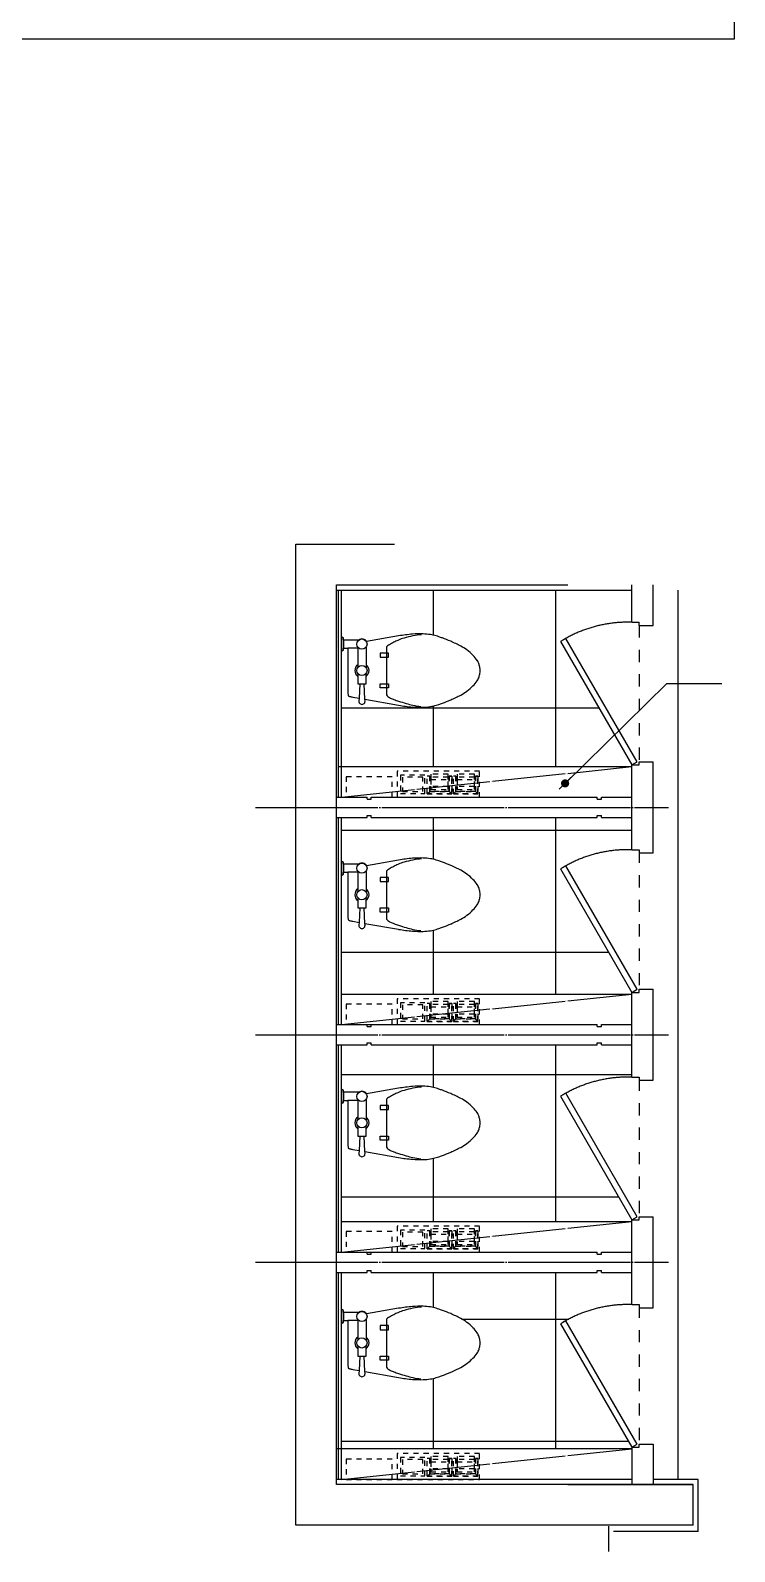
# Model space of a CAD drawing. Header units: inches. Extents: x -1249499 to 290957, y -589671 to 1013543.
# Drawn here: x -1186599 to -1183143, y 290123 to 297588 of the extents above; entities that cross this region are included whole.
import ezdxf

# ---------------------------------------------------------------- set-up
doc = ezdxf.new("R2010")
doc.units = ezdxf.units.IN
doc.header["$MEASUREMENT"] = 0
doc.linetypes.add('CEN', pattern=[62, 60, -1, 0, -1])
doc.linetypes.add('HIDDEN', pattern=[2, 1, -1])
for name, color, linetype in [('1BATH', 1, 'Continuous'), ('5', 5, 'Continuous'), ('CEN', 1, 'CEN'), ('H', 8, 'Continuous'), ('OUT', 3, 'Continuous'), ('TOIL', 9, 'Continuous'), ('WALL1', 3, 'Continuous'), ('WALL5', 6, 'Continuous')]:
    doc.layers.add(name, color=color, linetype=linetype)
doc.styles.get("Standard").update_dxf_attribs({"font": 'DotumChe.ttf'})
doc.dimstyles.get("Standard").update_dxf_attribs({"dimtxt": 0.18, "dimasz": 0.18, "dimexe": 0.18, "dimexo": 0.0625, "dimgap": 0.09, "dimtad": 0, "dimtih": 1, "dimtoh": 1, "dimdec": 4, "dimzin": 0, "dimdsep": 46, "dimtxsty": 'Standard', "dimcen": 0.09, "dimadec": 0, "dimazin": 0, "dimtfac": 1, "dimtdec": 4, "dimtofl": 0, "dimtmove": 0, "dimatfit": 3, "dimfxl": 1, "dimtolj": 1, "dimtzin": 0, "dimarcsym": 0})

# ---------------------------------------------------------------- blocks, each defined once
blk = doc.blocks.new('DOT')
at = {"color": 0}
blk.add_line((-2, 0), (2, 0), dxfattribs=at)
at = {"color": 0, "linetype": 'ByBlock', "const_width": 1}
blk.add_lwpolyline([(-0.5, 0, 1), (0.5, 0, 1)], format="xyb", close=True, dxfattribs=at)

msp = doc.modelspace()

# ---------------------------------------------------------------- linework, layer by layer
at = {"layer": '1BATH'}
msp.add_lwpolyline([(-1192801, 297547.7), (-1183142.6, 297547.7), (-1183142.6, 303723.1), (-1192801, 303723.1)], close=True, dxfattribs=at)
at = {"layer": '5'}
for p, q in [((-1185096.7, 294841.6), (-1183646.7, 294841.6)), ((-1185071.7, 293825.3), (-1185071.7, 294841.6)), ((-1185071.7, 292709.1), (-1185071.7, 293725.3)), ((-1185071.7, 291592.8), (-1185071.7, 292609.1)), ((-1185071.7, 290476.6), (-1185071.7, 291492.8)), ((-1183646.7, 290476.6), (-1185096.7, 290476.6)), ((-1183321.7, 290476.6), (-1183536.7, 290476.6)), ((-1183321.7, 290221.6), (-1183321.7, 290476.6)), ((-1183321.7, 290221.6), (-1183736.7, 290221.6))]:
    msp.add_line(p, q, dxfattribs=at)
at = {"layer": 'CEN', "ltscale": 6}
for p, q in [((-1185071.7, 293825.3), (-1183646.7, 293975.3)), ((-1185071.7, 292709.1), (-1183646.7, 292859.1)), ((-1185071.7, 291592.8), (-1183646.7, 291742.8)), ((-1185071.7, 290476.6), (-1183646.7, 290626.6))]:
    msp.add_line(p, q, dxfattribs=at)
at = {"layer": 'CEN', "ltscale": 10}
for p, q in [((-1185494.5, 293775.3), (-1183466.5, 293775.3)), ((-1185494.5, 292659.1), (-1183466.5, 292659.1)), ((-1185494.5, 291542.8), (-1183466.5, 291542.8))]:
    msp.add_line(p, q, dxfattribs=at)
at = {"layer": 'CEN', "ltscale": 6}
for centre in [(-1183668, 294065.3), (-1183668, 292949), (-1183668, 291832.8), (-1183668, 290716.5)]:
    msp.add_arc(centre, 618.5, 88.02642, 120.71445, dxfattribs=at)
at = {"layer": 'H'}
for p, q in [((-1185086.7, 293825.3), (-1185086.7, 294841.6)), ((-1184621.7, 294841.6), (-1184621.7, 294618.6)), ((-1184021.7, 294841.6), (-1184021.7, 293975.3)), ((-1183421.7, 294841.6), (-1183421.7, 290476.6)), ((-1185071.7, 294263.8), (-1183808.8, 294263.8)), ((-1184621.7, 294271.6), (-1184621.7, 293975.3)), ((-1185086.7, 292709.1), (-1185086.7, 293725.3)), ((-1184621.7, 293725.3), (-1184621.7, 293520)), ((-1184021.7, 293725.3), (-1184021.7, 292859.1)), ((-1185071.7, 293663.8), (-1183646.7, 293663.8)), ((-1184621.7, 293172.3), (-1184621.7, 292859.1)), ((-1185071.7, 293063.8), (-1183760.4, 293063.8)), ((-1185086.7, 291592.8), (-1185086.7, 292609.1)), ((-1184621.7, 292609.1), (-1184621.7, 292401.7)), ((-1184021.7, 292609.1), (-1184021.7, 291742.8)), ((-1185071.7, 292463.8), (-1183646.7, 292463.8)), ((-1184621.7, 292054), (-1184621.7, 291742.8)), ((-1185071.7, 291863.8), (-1183712, 291863.8)), ((-1185086.7, 290476.6), (-1185086.7, 291492.8)), ((-1184621.7, 291492.8), (-1184621.7, 291320.4)), ((-1184021.7, 291492.8), (-1184021.7, 290626.6)), ((-1184481.6, 291263.8), (-1183956.2, 291263.8)), ((-1184621.7, 290972.6), (-1184621.7, 290626.6)), ((-1185071.7, 290663.8), (-1183663.6, 290663.8))]:
    msp.add_line(p, q, dxfattribs=at)
at = {"layer": 'H', "linetype": 'HIDDEN', "ltscale": 60}
for p, q in [((-1183611.7, 294668.4), (-1183611.7, 293995.9)), ((-1183611.7, 293562.2), (-1183611.7, 292872.2)), ((-1183611.7, 292443.4), (-1183611.7, 291750.9)), ((-1183611.7, 291329.7), (-1183611.7, 290637.2))]:
    msp.add_line(p, q, dxfattribs=at)
at = {"layer": 'H', "linetype": 'HIDDEN', "ltscale": 25}
for p, q in [((-1184548.2, 293938.4), (-1184633.4, 293938.4)), ((-1184633.4, 293938.4), (-1184633.4, 293923.8)), ((-1184633.4, 293938.4), (-1184633.4, 293923.8)), ((-1184548.2, 293923.8), (-1184548.2, 293938.4)), ((-1184548.2, 293923.8), (-1184548.2, 293938.4)), ((-1184419.9, 293938.4), (-1184505.1, 293938.4)), ((-1184505.1, 293938.4), (-1184505.1, 293923.8)), ((-1184505.1, 293938.4), (-1184505.1, 293923.8)), ((-1184419.9, 293923.8), (-1184419.9, 293938.4)), ((-1184419.9, 293923.8), (-1184419.9, 293938.4)), ((-1184638.9, 293928.8), (-1184651.4, 293928.8)), ((-1184638.9, 293928.8), (-1184651.4, 293928.8)), ((-1184651.4, 293840.9), (-1184651.4, 293928.8)), ((-1184638.9, 293928.8), (-1184638.9, 293853.4)), ((-1184638.9, 293853.4), (-1184638.9, 293928.8)), ((-1184548.2, 293923.8), (-1184633.4, 293923.8)), ((-1184633.4, 293923.8), (-1184633.4, 293912.2)), ((-1184633.4, 293923.8), (-1184633.4, 293912.2)), ((-1184633.4, 293912.2), (-1184548.2, 293912.2)), ((-1184633.4, 293912.2), (-1184633.4, 293876.9)), ((-1184633.4, 293912.2), (-1184633.4, 293876.9)), ((-1184548.2, 293876.9), (-1184633.4, 293876.9)), ((-1184633.4, 293876.9), (-1184633.4, 293862.2)), ((-1184633.4, 293876.9), (-1184633.4, 293862.2)), ((-1184633.4, 293862.2), (-1184548.2, 293862.2)), ((-1184548.2, 293912.2), (-1184548.2, 293923.8)), ((-1184548.2, 293923.8), (-1184548.2, 293912.2)), ((-1184548.2, 293876.9), (-1184548.2, 293912.2)), ((-1184548.2, 293876.9), (-1184548.2, 293912.2)), ((-1184548.2, 293862.2), (-1184548.2, 293876.9)), ((-1184548.2, 293876.9), (-1184548.2, 293862.2)), ((-1184543.3, 293928.8), (-1184530.8, 293928.8)), ((-1184543.3, 293853.4), (-1184543.3, 293928.8)), ((-1184543.3, 293928.8), (-1184543.3, 293853.4)), ((-1184530.8, 293928.8), (-1184543.3, 293928.8)), ((-1184530.8, 293928.8), (-1184530.8, 293840.9)), ((-1184530.8, 293840.9), (-1184530.8, 293928.8)), ((-1184510.6, 293928.8), (-1184523.1, 293928.8)), ((-1184510.6, 293928.8), (-1184523.1, 293928.8)), ((-1184523.1, 293840.9), (-1184523.1, 293928.8)), ((-1184510.6, 293928.8), (-1184510.6, 293853.4)), ((-1184510.6, 293853.4), (-1184510.6, 293928.8)), ((-1184419.9, 293923.8), (-1184505.1, 293923.8)), ((-1184505.1, 293923.8), (-1184505.1, 293912.2)), ((-1184505.1, 293923.8), (-1184505.1, 293912.2)), ((-1184505.1, 293912.2), (-1184419.9, 293912.2)), ((-1184505.1, 293912.2), (-1184505.1, 293876.9)), ((-1184505.1, 293912.2), (-1184505.1, 293876.9)), ((-1184419.9, 293876.9), (-1184505.1, 293876.9)), ((-1184505.1, 293876.9), (-1184505.1, 293862.2)), ((-1184505.1, 293876.9), (-1184505.1, 293862.2)), ((-1184505.1, 293862.2), (-1184419.9, 293862.2)), ((-1184419.9, 293912.2), (-1184419.9, 293923.8)), ((-1184419.9, 293923.8), (-1184419.9, 293912.2)), ((-1184419.9, 293876.9), (-1184419.9, 293912.2)), ((-1184419.9, 293876.9), (-1184419.9, 293912.2)), ((-1184419.9, 293862.2), (-1184419.9, 293876.9)), ((-1184419.9, 293876.9), (-1184419.9, 293862.2)), ((-1184415.1, 293928.8), (-1184402.6, 293928.8)), ((-1184415.1, 293853.4), (-1184415.1, 293928.8)), ((-1184415.1, 293928.8), (-1184415.1, 293853.4)), ((-1184402.6, 293928.8), (-1184415.1, 293928.8)), ((-1184402.6, 293928.8), (-1184402.6, 293840.9)), ((-1184402.6, 293840.9), (-1184402.6, 293928.8)), ((-1184651.4, 293840.9), (-1184638.9, 293853.4)), ((-1184530.8, 293840.9), (-1184651.4, 293840.9)), ((-1184651.4, 293840.9), (-1184530.8, 293840.9)), ((-1184638.9, 293853.4), (-1184543.3, 293853.4)), ((-1184543.3, 293853.4), (-1184638.9, 293853.4)), ((-1184530.8, 293840.9), (-1184543.3, 293853.4)), ((-1184523.1, 293840.9), (-1184510.6, 293853.4)), ((-1184402.6, 293840.9), (-1184523.1, 293840.9)), ((-1184523.1, 293840.9), (-1184402.6, 293840.9)), ((-1184510.6, 293853.4), (-1184415.1, 293853.4)), ((-1184415.1, 293853.4), (-1184510.6, 293853.4)), ((-1184402.6, 293840.9), (-1184415.1, 293853.4)), ((-1184638.9, 292812.6), (-1184651.4, 292812.6)), ((-1184638.9, 292812.6), (-1184651.4, 292812.6)), ((-1184651.4, 292724.6), (-1184651.4, 292812.6)), ((-1184638.9, 292812.6), (-1184638.9, 292737.1)), ((-1184638.9, 292737.1), (-1184638.9, 292812.6)), ((-1184548.2, 292822.2), (-1184633.4, 292822.2)), ((-1184633.4, 292822.2), (-1184633.4, 292807.6)), ((-1184633.4, 292822.2), (-1184633.4, 292807.6)), ((-1184548.2, 292807.6), (-1184548.2, 292822.2)), ((-1184548.2, 292807.6), (-1184548.2, 292822.2)), ((-1184543.3, 292812.6), (-1184530.8, 292812.6)), ((-1184543.3, 292737.1), (-1184543.3, 292812.6)), ((-1184543.3, 292812.6), (-1184543.3, 292737.1)), ((-1184530.8, 292812.6), (-1184543.3, 292812.6)), ((-1184530.8, 292812.6), (-1184530.8, 292724.6)), ((-1184530.8, 292724.6), (-1184530.8, 292812.6)), ((-1184510.6, 292812.6), (-1184523.1, 292812.6)), ((-1184510.6, 292812.6), (-1184523.1, 292812.6)), ((-1184523.1, 292724.6), (-1184523.1, 292812.6)), ((-1184510.6, 292812.6), (-1184510.6, 292737.1)), ((-1184510.6, 292737.1), (-1184510.6, 292812.6)), ((-1184419.9, 292822.2), (-1184505.1, 292822.2)), ((-1184505.1, 292822.2), (-1184505.1, 292807.6)), ((-1184505.1, 292822.2), (-1184505.1, 292807.6)), ((-1184419.9, 292807.6), (-1184419.9, 292822.2)), ((-1184419.9, 292807.6), (-1184419.9, 292822.2)), ((-1184415.1, 292812.6), (-1184402.6, 292812.6)), ((-1184415.1, 292737.1), (-1184415.1, 292812.6)), ((-1184415.1, 292812.6), (-1184415.1, 292737.1)), ((-1184402.6, 292812.6), (-1184415.1, 292812.6)), ((-1184402.6, 292812.6), (-1184402.6, 292724.6)), ((-1184402.6, 292724.6), (-1184402.6, 292812.6)), ((-1184651.4, 292724.6), (-1184638.9, 292737.1)), ((-1184638.9, 292737.1), (-1184543.3, 292737.1)), ((-1184543.3, 292737.1), (-1184638.9, 292737.1)), ((-1184548.2, 292807.6), (-1184633.4, 292807.6)), ((-1184633.4, 292807.6), (-1184633.4, 292796)), ((-1184633.4, 292807.6), (-1184633.4, 292796)), ((-1184633.4, 292796), (-1184548.2, 292796)), ((-1184633.4, 292796), (-1184633.4, 292760.6)), ((-1184633.4, 292796), (-1184633.4, 292760.6)), ((-1184548.2, 292760.6), (-1184633.4, 292760.6)), ((-1184633.4, 292760.6), (-1184633.4, 292746)), ((-1184633.4, 292760.6), (-1184633.4, 292746)), ((-1184633.4, 292746), (-1184548.2, 292746)), ((-1184548.2, 292796), (-1184548.2, 292807.6)), ((-1184548.2, 292807.6), (-1184548.2, 292796)), ((-1184548.2, 292760.6), (-1184548.2, 292796)), ((-1184548.2, 292760.6), (-1184548.2, 292796)), ((-1184548.2, 292746), (-1184548.2, 292760.6)), ((-1184548.2, 292760.6), (-1184548.2, 292746)), ((-1184530.8, 292724.6), (-1184543.3, 292737.1)), ((-1184523.1, 292724.6), (-1184510.6, 292737.1)), ((-1184510.6, 292737.1), (-1184415.1, 292737.1)), ((-1184415.1, 292737.1), (-1184510.6, 292737.1)), ((-1184419.9, 292807.6), (-1184505.1, 292807.6)), ((-1184505.1, 292807.6), (-1184505.1, 292796)), ((-1184505.1, 292807.6), (-1184505.1, 292796)), ((-1184505.1, 292796), (-1184419.9, 292796)), ((-1184505.1, 292796), (-1184505.1, 292760.6)), ((-1184505.1, 292796), (-1184505.1, 292760.6)), ((-1184419.9, 292760.6), (-1184505.1, 292760.6)), ((-1184505.1, 292760.6), (-1184505.1, 292746)), ((-1184505.1, 292760.6), (-1184505.1, 292746)), ((-1184505.1, 292746), (-1184419.9, 292746)), ((-1184419.9, 292796), (-1184419.9, 292807.6)), ((-1184419.9, 292807.6), (-1184419.9, 292796)), ((-1184419.9, 292760.6), (-1184419.9, 292796)), ((-1184419.9, 292760.6), (-1184419.9, 292796)), ((-1184419.9, 292746), (-1184419.9, 292760.6)), ((-1184419.9, 292760.6), (-1184419.9, 292746)), ((-1184402.6, 292724.6), (-1184415.1, 292737.1)), ((-1184530.8, 292724.6), (-1184651.4, 292724.6)), ((-1184651.4, 292724.6), (-1184530.8, 292724.6)), ((-1184402.6, 292724.6), (-1184523.1, 292724.6)), ((-1184523.1, 292724.6), (-1184402.6, 292724.6)), ((-1184638.9, 291696.3), (-1184651.4, 291696.3)), ((-1184638.9, 291696.3), (-1184651.4, 291696.3)), ((-1184651.4, 291608.4), (-1184651.4, 291696.3)), ((-1184638.9, 291696.3), (-1184638.9, 291620.9)), ((-1184638.9, 291620.9), (-1184638.9, 291696.3)), ((-1184548.2, 291705.9), (-1184633.4, 291705.9)), ((-1184633.4, 291705.9), (-1184633.4, 291691.3)), ((-1184633.4, 291705.9), (-1184633.4, 291691.3)), ((-1184548.2, 291691.3), (-1184633.4, 291691.3)), ((-1184633.4, 291691.3), (-1184633.4, 291679.7)), ((-1184633.4, 291691.3), (-1184633.4, 291679.7)), ((-1184548.2, 291691.3), (-1184548.2, 291705.9)), ((-1184548.2, 291691.3), (-1184548.2, 291705.9)), ((-1184548.2, 291679.7), (-1184548.2, 291691.3)), ((-1184548.2, 291691.3), (-1184548.2, 291679.7)), ((-1184543.3, 291696.3), (-1184530.8, 291696.3)), ((-1184543.3, 291620.9), (-1184543.3, 291696.3)), ((-1184543.3, 291696.3), (-1184543.3, 291620.9)), ((-1184530.8, 291696.3), (-1184543.3, 291696.3)), ((-1184530.8, 291696.3), (-1184530.8, 291608.4)), ((-1184530.8, 291608.4), (-1184530.8, 291696.3)), ((-1184510.6, 291696.3), (-1184523.1, 291696.3)), ((-1184510.6, 291696.3), (-1184523.1, 291696.3)), ((-1184523.1, 291608.4), (-1184523.1, 291696.3)), ((-1184510.6, 291696.3), (-1184510.6, 291620.9)), ((-1184510.6, 291620.9), (-1184510.6, 291696.3)), ((-1184419.9, 291705.9), (-1184505.1, 291705.9)), ((-1184505.1, 291705.9), (-1184505.1, 291691.3)), ((-1184505.1, 291705.9), (-1184505.1, 291691.3)), ((-1184419.9, 291691.3), (-1184505.1, 291691.3)), ((-1184505.1, 291691.3), (-1184505.1, 291679.7)), ((-1184505.1, 291691.3), (-1184505.1, 291679.7)), ((-1184419.9, 291691.3), (-1184419.9, 291705.9)), ((-1184419.9, 291691.3), (-1184419.9, 291705.9)), ((-1184419.9, 291679.7), (-1184419.9, 291691.3)), ((-1184419.9, 291691.3), (-1184419.9, 291679.7)), ((-1184415.1, 291696.3), (-1184402.6, 291696.3)), ((-1184415.1, 291620.9), (-1184415.1, 291696.3)), ((-1184415.1, 291696.3), (-1184415.1, 291620.9)), ((-1184402.6, 291696.3), (-1184415.1, 291696.3)), ((-1184402.6, 291696.3), (-1184402.6, 291608.4)), ((-1184402.6, 291608.4), (-1184402.6, 291696.3)), ((-1184651.4, 291608.4), (-1184638.9, 291620.9)), ((-1184638.9, 291620.9), (-1184543.3, 291620.9)), ((-1184543.3, 291620.9), (-1184638.9, 291620.9)), ((-1184633.4, 291679.7), (-1184548.2, 291679.7)), ((-1184633.4, 291679.7), (-1184633.4, 291644.4)), ((-1184633.4, 291679.7), (-1184633.4, 291644.4)), ((-1184548.2, 291644.4), (-1184633.4, 291644.4)), ((-1184633.4, 291644.4), (-1184633.4, 291629.7)), ((-1184633.4, 291644.4), (-1184633.4, 291629.7)), ((-1184633.4, 291629.7), (-1184548.2, 291629.7)), ((-1184548.2, 291644.4), (-1184548.2, 291679.7)), ((-1184548.2, 291644.4), (-1184548.2, 291679.7)), ((-1184548.2, 291629.7), (-1184548.2, 291644.4)), ((-1184548.2, 291644.4), (-1184548.2, 291629.7)), ((-1184530.8, 291608.4), (-1184543.3, 291620.9)), ((-1184523.1, 291608.4), (-1184510.6, 291620.9)), ((-1184510.6, 291620.9), (-1184415.1, 291620.9)), ((-1184415.1, 291620.9), (-1184510.6, 291620.9)), ((-1184505.1, 291679.7), (-1184419.9, 291679.7)), ((-1184505.1, 291679.7), (-1184505.1, 291644.4)), ((-1184505.1, 291679.7), (-1184505.1, 291644.4)), ((-1184419.9, 291644.4), (-1184505.1, 291644.4)), ((-1184505.1, 291644.4), (-1184505.1, 291629.7)), ((-1184505.1, 291644.4), (-1184505.1, 291629.7)), ((-1184505.1, 291629.7), (-1184419.9, 291629.7)), ((-1184419.9, 291644.4), (-1184419.9, 291679.7)), ((-1184419.9, 291644.4), (-1184419.9, 291679.7)), ((-1184419.9, 291629.7), (-1184419.9, 291644.4)), ((-1184419.9, 291644.4), (-1184419.9, 291629.7)), ((-1184402.6, 291608.4), (-1184415.1, 291620.9)), ((-1184530.8, 291608.4), (-1184651.4, 291608.4)), ((-1184651.4, 291608.4), (-1184530.8, 291608.4)), ((-1184402.6, 291608.4), (-1184523.1, 291608.4)), ((-1184523.1, 291608.4), (-1184402.6, 291608.4)), ((-1184638.9, 290580.1), (-1184651.4, 290580.1)), ((-1184638.9, 290580.1), (-1184651.4, 290580.1)), ((-1184651.4, 290492.1), (-1184651.4, 290580.1)), ((-1184638.9, 290580.1), (-1184638.9, 290504.6)), ((-1184638.9, 290504.6), (-1184638.9, 290580.1)), ((-1184548.2, 290589.7), (-1184633.4, 290589.7)), ((-1184633.4, 290589.7), (-1184633.4, 290575.1)), ((-1184633.4, 290589.7), (-1184633.4, 290575.1)), ((-1184548.2, 290575.1), (-1184633.4, 290575.1)), ((-1184633.4, 290575.1), (-1184633.4, 290563.5)), ((-1184633.4, 290575.1), (-1184633.4, 290563.5)), ((-1184548.2, 290575.1), (-1184548.2, 290589.7)), ((-1184548.2, 290575.1), (-1184548.2, 290589.7)), ((-1184548.2, 290563.5), (-1184548.2, 290575.1)), ((-1184548.2, 290575.1), (-1184548.2, 290563.5)), ((-1184543.3, 290580.1), (-1184530.8, 290580.1)), ((-1184543.3, 290504.6), (-1184543.3, 290580.1)), ((-1184543.3, 290580.1), (-1184543.3, 290504.6)), ((-1184530.8, 290580.1), (-1184543.3, 290580.1)), ((-1184530.8, 290580.1), (-1184530.8, 290492.1)), ((-1184530.8, 290492.1), (-1184530.8, 290580.1)), ((-1184510.6, 290580.1), (-1184523.1, 290580.1)), ((-1184510.6, 290580.1), (-1184523.1, 290580.1)), ((-1184523.1, 290492.1), (-1184523.1, 290580.1)), ((-1184510.6, 290580.1), (-1184510.6, 290504.6)), ((-1184510.6, 290504.6), (-1184510.6, 290580.1)), ((-1184419.9, 290589.7), (-1184505.1, 290589.7)), ((-1184505.1, 290589.7), (-1184505.1, 290575.1)), ((-1184505.1, 290589.7), (-1184505.1, 290575.1)), ((-1184419.9, 290575.1), (-1184505.1, 290575.1)), ((-1184505.1, 290575.1), (-1184505.1, 290563.5)), ((-1184505.1, 290575.1), (-1184505.1, 290563.5)), ((-1184419.9, 290575.1), (-1184419.9, 290589.7)), ((-1184419.9, 290575.1), (-1184419.9, 290589.7)), ((-1184419.9, 290563.5), (-1184419.9, 290575.1)), ((-1184419.9, 290575.1), (-1184419.9, 290563.5)), ((-1184415.1, 290580.1), (-1184402.6, 290580.1)), ((-1184415.1, 290504.6), (-1184415.1, 290580.1)), ((-1184415.1, 290580.1), (-1184415.1, 290504.6)), ((-1184402.6, 290580.1), (-1184415.1, 290580.1)), ((-1184402.6, 290580.1), (-1184402.6, 290492.1)), ((-1184402.6, 290492.1), (-1184402.6, 290580.1)), ((-1184651.4, 290492.1), (-1184638.9, 290504.6)), ((-1184638.9, 290504.6), (-1184543.3, 290504.6)), ((-1184543.3, 290504.6), (-1184638.9, 290504.6)), ((-1184633.4, 290563.5), (-1184548.2, 290563.5)), ((-1184633.4, 290563.5), (-1184633.4, 290528.1)), ((-1184633.4, 290563.5), (-1184633.4, 290528.1)), ((-1184548.2, 290528.1), (-1184633.4, 290528.1)), ((-1184633.4, 290528.1), (-1184633.4, 290513.5)), ((-1184633.4, 290528.1), (-1184633.4, 290513.5)), ((-1184633.4, 290513.5), (-1184548.2, 290513.5)), ((-1184548.2, 290528.1), (-1184548.2, 290563.5)), ((-1184548.2, 290528.1), (-1184548.2, 290563.5)), ((-1184548.2, 290513.5), (-1184548.2, 290528.1)), ((-1184548.2, 290528.1), (-1184548.2, 290513.5)), ((-1184530.8, 290492.1), (-1184543.3, 290504.6)), ((-1184523.1, 290492.1), (-1184510.6, 290504.6)), ((-1184510.6, 290504.6), (-1184415.1, 290504.6)), ((-1184415.1, 290504.6), (-1184510.6, 290504.6)), ((-1184505.1, 290563.5), (-1184419.9, 290563.5)), ((-1184505.1, 290563.5), (-1184505.1, 290528.1)), ((-1184505.1, 290563.5), (-1184505.1, 290528.1)), ((-1184419.9, 290528.1), (-1184505.1, 290528.1)), ((-1184505.1, 290528.1), (-1184505.1, 290513.5)), ((-1184505.1, 290528.1), (-1184505.1, 290513.5)), ((-1184505.1, 290513.5), (-1184419.9, 290513.5)), ((-1184419.9, 290528.1), (-1184419.9, 290563.5)), ((-1184419.9, 290528.1), (-1184419.9, 290563.5)), ((-1184419.9, 290513.5), (-1184419.9, 290528.1)), ((-1184419.9, 290528.1), (-1184419.9, 290513.5)), ((-1184402.6, 290492.1), (-1184415.1, 290504.6)), ((-1184530.8, 290492.1), (-1184651.4, 290492.1)), ((-1184651.4, 290492.1), (-1184530.8, 290492.1)), ((-1184402.6, 290492.1), (-1184523.1, 290492.1)), ((-1184523.1, 290492.1), (-1184402.6, 290492.1))]:
    msp.add_line(p, q, dxfattribs=at)
for points in [[(-1184799.2, 293825.3), (-1184394.2, 293825.3), (-1184394.2, 293952.3), (-1184799.2, 293952.3)], [(-1184783.1, 293842.8), (-1184663.1, 293842.8), (-1184663.1, 293932.8), (-1184783.1, 293932.8)], [(-1184773.1, 293852.8), (-1184673.1, 293852.8), (-1184673.1, 293922.8), (-1184773.1, 293922.8)], [(-1184799.2, 292709.1), (-1184394.2, 292709.1), (-1184394.2, 292836.1), (-1184799.2, 292836.1)], [(-1184783.1, 292726.6), (-1184663.1, 292726.6), (-1184663.1, 292816.6), (-1184783.1, 292816.6)], [(-1185048.7, 292709.1), (-1184823.7, 292709.1), (-1184823.7, 292809.1), (-1185048.7, 292809.1)], [(-1184773.1, 292736.6), (-1184673.1, 292736.6), (-1184673.1, 292806.6), (-1184773.1, 292806.6)], [(-1185048.7, 291592.8), (-1184823.7, 291592.8), (-1184823.7, 291692.8), (-1185048.7, 291692.8)], [(-1184799.2, 291592.8), (-1184394.2, 291592.8), (-1184394.2, 291719.8), (-1184799.2, 291719.8)], [(-1184783.1, 291610.3), (-1184663.1, 291610.3), (-1184663.1, 291700.3), (-1184783.1, 291700.3)], [(-1184773.1, 291620.3), (-1184673.1, 291620.3), (-1184673.1, 291690.3), (-1184773.1, 291690.3)], [(-1185048.7, 290476.6), (-1184823.7, 290476.6), (-1184823.7, 290576.6), (-1185048.7, 290576.6)], [(-1184799.2, 290476.6), (-1184394.2, 290476.6), (-1184394.2, 290603.6), (-1184799.2, 290603.6)], [(-1184783.1, 290494.1), (-1184663.1, 290494.1), (-1184663.1, 290584.1), (-1184783.1, 290584.1)], [(-1184773.1, 290504.1), (-1184673.1, 290504.1), (-1184673.1, 290574.1), (-1184773.1, 290574.1)]]:
    msp.add_lwpolyline(points, close=True, dxfattribs=at)
msp.add_lwpolyline([(-1184926.7, 293825.3), (-1184823.7, 293825.3), (-1184823.7, 293925.3), (-1185048.7, 293925.3), (-1185048.7, 293825.3), (-1184946.7, 293825.3)], dxfattribs=at)
at = {"layer": 'OUT', "color": 3}
for p, q in [((-1185296.7, 290251.6), (-1185296.7, 295066.6)), ((-1185096.7, 290451.6), (-1185096.7, 294866.6)), ((-1183761.7, 290246.6), (-1183761.7, 290122.6))]:
    msp.add_line(p, q, dxfattribs=at)
at = {"layer": 'OUT'}
for p, q in [((-1183346.7, 290451.6), (-1185096.7, 290451.6)), ((-1183346.7, 290251.6), (-1183346.7, 290451.6)), ((-1183346.7, 290251.6), (-1185296.7, 290251.6))]:
    msp.add_line(p, q, dxfattribs=at)
at = {"layer": 'TOIL', "color": 1}
for p, q in [((-1185071.7, 294611.6), (-1185071.7, 294541.6)), ((-1185061.7, 294606.6), (-1185071.7, 294611.6)), ((-1185061.7, 294596.6), (-1185061.7, 294606.6)), ((-1184791.7, 294616.6), (-1184949.9, 294588.7)), ((-1185071.7, 294541.6), (-1185061.7, 294546.6)), ((-1185061.7, 294596.6), (-1185061.7, 294556.6)), ((-1184986.7, 294596.6), (-1185061.7, 294596.6)), ((-1185061.7, 294546.6), (-1185061.7, 294556.6)), ((-1185061.7, 294556.6), (-1185040.4, 294556.6)), ((-1184986.7, 294556.6), (-1185040.4, 294556.6)), ((-1184991.7, 294561.6), (-1184991.7, 294461.6)), ((-1184951.7, 294561.6), (-1184951.7, 294461.6)), ((-1184841.7, 294531.6), (-1184881.7, 294531.6)), ((-1184881.7, 294531.6), (-1184881.7, 294511.6)), ((-1184851.7, 294561.6), (-1184851.7, 294446.6)), ((-1184841.7, 294511.6), (-1184841.7, 294531.6)), ((-1185041.7, 294521.6), (-1185041.7, 294446.6)), ((-1184881.7, 294511.6), (-1184841.7, 294511.6)), ((-1185041.7, 294446.6), (-1185041.7, 294371.6)), ((-1184991.7, 294431.6), (-1184991.7, 294381.6)), ((-1184991.7, 294381.6), (-1184951.7, 294381.6)), ((-1184981.7, 294381.6), (-1184985.9, 294310.9)), ((-1184957.3, 294305.8), (-1184961.7, 294381.6)), ((-1184951.7, 294381.6), (-1184951.7, 294431.6)), ((-1184881.7, 294381.6), (-1184841.7, 294381.6)), ((-1184881.7, 294361.6), (-1184881.7, 294381.6)), ((-1184851.7, 294446.6), (-1184851.7, 294331.6)), ((-1184841.7, 294381.6), (-1184841.7, 294361.6)), ((-1185016.7, 294316.6), (-1184985.9, 294310.9)), ((-1184985.9, 294310.9), (-1184986.7, 294296.6)), ((-1184956.7, 294296.6), (-1184957.3, 294305.8)), ((-1184957.3, 294305.8), (-1184791.7, 294276.6)), ((-1184841.7, 294361.6), (-1184881.7, 294361.6)), ((-1185061.7, 293506.6), (-1185071.7, 293511.6)), ((-1185071.7, 293511.6), (-1185071.7, 293441.6)), ((-1185061.7, 293496.6), (-1185061.7, 293506.6)), ((-1184986.7, 293496.6), (-1185061.7, 293496.6)), ((-1185061.7, 293496.6), (-1185061.7, 293456.6)), ((-1184791.7, 293516.6), (-1184949.9, 293488.7)), ((-1185071.7, 293441.6), (-1185061.7, 293446.6)), ((-1185061.7, 293456.6), (-1185040.4, 293456.6)), ((-1185061.7, 293446.6), (-1185061.7, 293456.6)), ((-1185041.7, 293421.6), (-1185041.7, 293346.6)), ((-1184986.7, 293456.6), (-1185040.4, 293456.6)), ((-1184991.7, 293461.6), (-1184991.7, 293361.6)), ((-1184951.7, 293461.6), (-1184951.7, 293361.6)), ((-1184881.7, 293431.6), (-1184881.7, 293411.6)), ((-1184841.7, 293431.6), (-1184881.7, 293431.6)), ((-1184881.7, 293411.6), (-1184841.7, 293411.6)), ((-1184851.7, 293461.6), (-1184851.7, 293346.6)), ((-1184841.7, 293411.6), (-1184841.7, 293431.6)), ((-1185041.7, 293346.6), (-1185041.7, 293271.6)), ((-1184851.7, 293346.6), (-1184851.7, 293231.6)), ((-1184991.7, 293331.6), (-1184991.7, 293281.6)), ((-1184991.7, 293281.6), (-1184951.7, 293281.6)), ((-1184981.7, 293281.6), (-1184985.9, 293210.9)), ((-1184957.3, 293205.8), (-1184961.7, 293281.6)), ((-1184951.7, 293281.6), (-1184951.7, 293331.6)), ((-1184881.7, 293261.6), (-1184881.7, 293281.6)), ((-1184881.7, 293281.6), (-1184841.7, 293281.6)), ((-1184841.7, 293261.6), (-1184881.7, 293261.6)), ((-1184841.7, 293281.6), (-1184841.7, 293261.6)), ((-1185016.7, 293216.6), (-1184985.9, 293210.9)), ((-1184985.9, 293210.9), (-1184986.7, 293196.6)), ((-1184957.3, 293205.8), (-1184791.7, 293176.6)), ((-1184956.7, 293196.6), (-1184957.3, 293205.8)), ((-1185071.7, 292391.6), (-1185071.7, 292321.6)), ((-1185061.7, 292386.6), (-1185071.7, 292391.6)), ((-1185061.7, 292376.6), (-1185061.7, 292386.6)), ((-1185061.7, 292376.6), (-1185061.7, 292336.6)), ((-1184986.7, 292376.6), (-1185061.7, 292376.6)), ((-1184791.7, 292396.6), (-1184949.9, 292368.7)), ((-1185071.7, 292321.6), (-1185061.7, 292326.6)), ((-1185061.7, 292326.6), (-1185061.7, 292336.6)), ((-1185061.7, 292336.6), (-1185040.4, 292336.6)), ((-1185041.7, 292301.6), (-1185041.7, 292226.6)), ((-1184986.7, 292336.6), (-1185040.4, 292336.6)), ((-1184991.7, 292341.6), (-1184991.7, 292241.6)), ((-1184951.7, 292341.6), (-1184951.7, 292241.6)), ((-1184841.7, 292311.6), (-1184881.7, 292311.6)), ((-1184881.7, 292311.6), (-1184881.7, 292291.6)), ((-1184881.7, 292291.6), (-1184841.7, 292291.6)), ((-1184851.7, 292341.6), (-1184851.7, 292226.6)), ((-1184841.7, 292291.6), (-1184841.7, 292311.6)), ((-1185041.7, 292226.6), (-1185041.7, 292151.6)), ((-1184851.7, 292226.6), (-1184851.7, 292111.6)), ((-1184991.7, 292211.6), (-1184991.7, 292161.6)), ((-1184991.7, 292161.6), (-1184951.7, 292161.6)), ((-1184981.7, 292161.6), (-1184985.9, 292090.9)), ((-1184957.3, 292085.8), (-1184961.7, 292161.6)), ((-1184951.7, 292161.6), (-1184951.7, 292211.6)), ((-1184881.7, 292161.6), (-1184841.7, 292161.6)), ((-1184881.7, 292141.6), (-1184881.7, 292161.6)), ((-1184841.7, 292141.6), (-1184881.7, 292141.6)), ((-1184841.7, 292161.6), (-1184841.7, 292141.6)), ((-1185016.7, 292096.6), (-1184985.9, 292090.9)), ((-1184985.9, 292090.9), (-1184986.7, 292076.6)), ((-1184956.7, 292076.6), (-1184957.3, 292085.8)), ((-1184957.3, 292085.8), (-1184791.7, 292056.6)), ((-1185071.7, 291311.6), (-1185071.7, 291241.6)), ((-1185061.7, 291306.6), (-1185071.7, 291311.6)), ((-1185071.7, 291241.6), (-1185061.7, 291246.6)), ((-1185061.7, 291296.6), (-1185061.7, 291306.6)), ((-1185061.7, 291296.6), (-1185061.7, 291256.6)), ((-1184986.7, 291296.6), (-1185061.7, 291296.6)), ((-1185061.7, 291246.6), (-1185061.7, 291256.6)), ((-1185061.7, 291256.6), (-1185040.4, 291256.6)), ((-1184986.7, 291256.6), (-1185040.4, 291256.6)), ((-1184991.7, 291261.6), (-1184991.7, 291161.6)), ((-1184951.7, 291261.6), (-1184951.7, 291161.6)), ((-1184791.7, 291316.6), (-1184949.9, 291288.7)), ((-1184851.7, 291261.6), (-1184851.7, 291146.6)), ((-1185041.7, 291221.6), (-1185041.7, 291146.6)), ((-1184841.7, 291231.6), (-1184881.7, 291231.6)), ((-1184881.7, 291231.6), (-1184881.7, 291211.6)), ((-1184881.7, 291211.6), (-1184841.7, 291211.6)), ((-1184841.7, 291211.6), (-1184841.7, 291231.6)), ((-1185041.7, 291146.6), (-1185041.7, 291071.6)), ((-1184991.7, 291131.6), (-1184991.7, 291081.6)), ((-1184951.7, 291081.6), (-1184951.7, 291131.6)), ((-1184851.7, 291146.6), (-1184851.7, 291031.6)), ((-1184991.7, 291081.6), (-1184951.7, 291081.6)), ((-1184981.7, 291081.6), (-1184985.9, 291010.9)), ((-1184957.3, 291005.8), (-1184961.7, 291081.6)), ((-1184881.7, 291081.6), (-1184841.7, 291081.6)), ((-1184881.7, 291061.6), (-1184881.7, 291081.6)), ((-1184841.7, 291061.6), (-1184881.7, 291061.6)), ((-1184841.7, 291081.6), (-1184841.7, 291061.6)), ((-1185016.7, 291016.6), (-1184985.9, 291010.9)), ((-1184985.9, 291010.9), (-1184986.7, 290996.6)), ((-1184956.7, 290996.6), (-1184957.3, 291005.8)), ((-1184957.3, 291005.8), (-1184791.7, 290976.6))]:
    msp.add_line(p, q, dxfattribs=at)
for centre in [(-1184971.7, 294576.6), (-1184971.7, 294446.6), (-1184971.7, 293476.6), (-1184971.7, 293346.6), (-1184971.7, 292356.6), (-1184971.7, 292226.6), (-1184971.7, 291276.6), (-1184971.7, 291146.6)]:
    msp.add_circle(centre, 25, dxfattribs=at)
for centre, radius, start, end in [((-1184659.3, 293853.2), 774.8, 94.76364, 99.84658), ((-1184700.9, 294380.5), 234.4, 105.9454, 112.80534), ((-1184600.7, 294029.8), 599.2, 101.65654, 105.9454), ((-1184686.9, 294185.4), 441.4, 88.02767, 94.76364), ((-1184653.6, 294286.3), 337.2, 94.39871, 101.65654), ((-1184682.2, 294323.2), 303.5, 81.25384, 88.02767), ((-1184668.4, 294412.8), 212.9, 73.16389, 81.25384), ((-1184738.8, 294180.2), 455.9, 71.56505, 73.16389), ((-1184913, 293657.6), 1006.7, 70.48917, 71.56505), ((-1184764.6, 294076.4), 562.4, 66.03751, 70.48917), ((-1184579.1, 294521.6), 462.7, 175.66172, 180), ((-1184971.7, 294576.6), 25, 28.93716, 126.8699), ((-1184848.2, 294561.6), 3.54, 126.8699, 180), ((-1184745.7, 294424.8), 174.4, 119.56748, 126.8699), ((-1184597.5, 294163.6), 474.7, 116.56505, 119.56748), ((-1184674.4, 294317.4), 302.8, 112.80534, 116.56505), ((-1184896.4, 293780), 886.9, 62.49272, 66.03751), ((-1184587.1, 294373.8), 217.3, 53.1301, 62.49272), ((-1184620.6, 294329.2), 273.1, 44.78082, 53.1301), ((-1184971.7, 294446.6), 35, 124.8499, 235.1501), ((-1184971.7, 294446.6), 35, 304.8499, 55.1501), ((-1184543.8, 294405.3), 165, 33.69007, 44.78082), ((-1184475.3, 294451.1), 82.6, 17.99006, 33.69007), ((-1184499.4, 294443.2), 107.9, 9.46232, 17.99006), ((-1184479.4, 294446.6), 87.7, 0, 9.46232), ((-1184543.8, 294487.8), 165, 315.21918, 326.30993), ((-1184475.3, 294442.1), 82.6, 326.30993, 342.00994), ((-1184499.4, 294449.9), 107.9, 342.00994, 350.53768), ((-1184479.4, 294446.6), 87.7, 350.53768, 0), ((-1184579.1, 294371.6), 462.7, 180, 185.71059), ((-1185034.5, 294326), 5.01, 185.71059, 242.92632), ((-1185027.6, 294339.4), 20, 242.92632, 255.96376), ((-1184971.6, 294563.5), 251, 255.96376, 259.64031), ((-1184839.4, 294331.6), 12.3, 180, 225), ((-1184809.4, 294361.6), 54.8, 225, 245.9278), ((-1184712.9, 294577.5), 291.3, 245.9278, 249.44395), ((-1184617.3, 294832.5), 563.7, 249.44395, 251.97138), ((-1184896.4, 295113.2), 886.9, 293.96249, 297.50728), ((-1184587.1, 294519.3), 217.3, 297.50728, 306.8699), ((-1184620.6, 294563.9), 273.1, 306.8699, 315.21918), ((-1184971.7, 294295.7), 15, 176.63354, 3.36646), ((-1184462.4, 295308.5), 1064.2, 251.97138, 254.0546), ((-1184659.3, 295039.9), 774.8, 260.15342, 265.23636), ((-1184527.3, 295081.2), 827.8, 254.0546, 256.41664), ((-1184686.9, 294707.7), 441.4, 265.23636, 271.97233), ((-1184664.4, 294514), 244.3, 256.41664, 265.60129), ((-1184682.2, 294569.9), 303.5, 271.97233, 278.74616), ((-1184668.4, 294480.3), 212.9, 278.74616, 286.83611), ((-1184738.8, 294712.9), 455.9, 286.83611, 288.43495), ((-1184913, 295235.5), 1006.7, 288.43495, 289.51083), ((-1184764.6, 294816.7), 562.4, 289.51083, 293.96249), ((-1184971.7, 293476.6), 25, 28.93716, 126.8699), ((-1184597.5, 293063.6), 474.7, 116.56505, 119.56748), ((-1184674.4, 293217.4), 302.8, 112.80534, 116.56505), ((-1184659.3, 292753.2), 774.8, 94.76364, 99.84658), ((-1184700.9, 293280.5), 234.4, 105.9454, 112.80534), ((-1184600.7, 292929.8), 599.2, 101.65654, 105.9454), ((-1184686.9, 293085.4), 441.4, 88.02767, 94.76364), ((-1184653.6, 293186.3), 337.2, 94.39871, 101.65654), ((-1184682.2, 293223.2), 303.5, 81.25384, 88.02767), ((-1184668.4, 293312.8), 212.9, 73.16389, 81.25384), ((-1184738.8, 293080.2), 455.9, 71.56505, 73.16389), ((-1184913, 292557.6), 1006.7, 70.48917, 71.56505), ((-1184764.6, 292976.4), 562.4, 66.03751, 70.48917), ((-1184896.4, 292680), 886.9, 62.49272, 66.03751), ((-1184579.1, 293421.6), 462.7, 175.66172, 180), ((-1184848.2, 293461.6), 3.54, 126.8699, 180), ((-1184745.7, 293324.8), 174.4, 119.56748, 126.8699), ((-1184587.1, 293273.8), 217.3, 53.1301, 62.49272), ((-1184620.6, 293229.2), 273.1, 44.78082, 53.1301), ((-1184543.8, 293305.3), 165, 33.69007, 44.78082), ((-1184971.7, 293346.6), 35, 124.8499, 235.1501), ((-1184971.7, 293346.6), 35, 304.8499, 55.1501), ((-1184475.3, 293351.1), 82.6, 17.99006, 33.69007), ((-1184499.4, 293343.2), 107.9, 9.46232, 17.99006), ((-1184479.4, 293346.6), 87.7, 0, 9.46232), ((-1184479.4, 293346.6), 87.7, 350.53768, 0), ((-1184579.1, 293271.6), 462.7, 180, 185.71059), ((-1184620.6, 293463.9), 273.1, 306.8699, 315.21918), ((-1184543.8, 293387.8), 165, 315.21918, 326.30993), ((-1184475.3, 293342.1), 82.6, 326.30993, 342.00994), ((-1184499.4, 293349.9), 107.9, 342.00994, 350.53768), ((-1185034.5, 293226), 5.01, 185.71059, 242.92632), ((-1185027.6, 293239.4), 20, 242.92632, 255.96376), ((-1184971.6, 293463.5), 251, 255.96376, 259.64031), ((-1184971.7, 293195.7), 15, 176.63354, 3.36646), ((-1184839.4, 293231.6), 12.3, 180, 225), ((-1184809.4, 293261.6), 54.8, 225, 245.9278), ((-1184712.9, 293477.5), 291.3, 245.9278, 249.44395), ((-1184617.3, 293732.5), 563.7, 249.44395, 251.97138), ((-1184462.4, 294208.5), 1064.2, 251.97138, 254.0546), ((-1184527.3, 293981.2), 827.8, 254.0546, 256.41664), ((-1184913, 294135.5), 1006.7, 288.43495, 289.51083), ((-1184764.6, 293716.7), 562.4, 289.51083, 293.96249), ((-1184896.4, 294013.2), 886.9, 293.96249, 297.50728), ((-1184587.1, 293419.3), 217.3, 297.50728, 306.8699), ((-1184659.3, 293939.9), 774.8, 260.15342, 265.23636), ((-1184686.9, 293607.7), 441.4, 265.23636, 271.97233), ((-1184664.4, 293414), 244.3, 256.41664, 265.60129), ((-1184682.2, 293469.9), 303.5, 271.97233, 278.74616), ((-1184668.4, 293380.3), 212.9, 278.74616, 286.83611), ((-1184738.8, 293612.9), 455.9, 286.83611, 288.43495), ((-1184971.7, 292356.6), 25, 28.93716, 126.8699), ((-1184597.5, 291943.6), 474.7, 116.56505, 119.56748), ((-1184674.4, 292097.4), 302.8, 112.80534, 116.56505), ((-1184659.3, 291633.2), 774.8, 94.76364, 99.84658), ((-1184700.9, 292160.5), 234.4, 105.9454, 112.80534), ((-1184600.7, 291809.8), 599.2, 101.65654, 105.9454), ((-1184686.9, 291965.4), 441.4, 88.02767, 94.76364), ((-1184653.6, 292066.3), 337.2, 94.39871, 101.65654), ((-1184682.2, 292103.2), 303.5, 81.25384, 88.02767), ((-1184668.4, 292192.8), 212.9, 73.16389, 81.25384), ((-1184738.8, 291960.2), 455.9, 71.56505, 73.16389), ((-1184913, 291437.6), 1006.7, 70.48917, 71.56505), ((-1184764.6, 291856.4), 562.4, 66.03751, 70.48917), ((-1184896.4, 291560), 886.9, 62.49272, 66.03751), ((-1184579.1, 292301.6), 462.7, 175.66172, 180), ((-1184848.2, 292341.6), 3.54, 126.8699, 180), ((-1184745.7, 292204.8), 174.4, 119.56748, 126.8699), ((-1184587.1, 292153.8), 217.3, 53.1301, 62.49272), ((-1184620.6, 292109.2), 273.1, 44.78082, 53.1301), ((-1184543.8, 292185.3), 165, 33.69007, 44.78082), ((-1184971.7, 292226.6), 35, 124.8499, 235.1501), ((-1184971.7, 292226.6), 35, 304.8499, 55.1501), ((-1184475.3, 292231.1), 82.6, 17.99006, 33.69007), ((-1184499.4, 292223.2), 107.9, 9.46232, 17.99006), ((-1184479.4, 292226.6), 87.7, 0, 9.46232), ((-1184479.4, 292226.6), 87.7, 350.53768, 0), ((-1184579.1, 292151.6), 462.7, 180, 185.71059), ((-1184620.6, 292343.9), 273.1, 306.8699, 315.21918), ((-1184543.8, 292267.8), 165, 315.21918, 326.30993), ((-1184475.3, 292222.1), 82.6, 326.30993, 342.00994), ((-1184499.4, 292229.9), 107.9, 342.00994, 350.53768), ((-1185034.5, 292106), 5.01, 185.71059, 242.92632), ((-1185027.6, 292119.4), 20, 242.92632, 255.96376), ((-1184971.6, 292343.5), 251, 255.96376, 259.64031), ((-1184971.7, 292075.7), 15, 176.63354, 3.36646), ((-1184839.4, 292111.6), 12.3, 180, 225), ((-1184809.4, 292141.6), 54.8, 225, 245.9278), ((-1184712.9, 292357.5), 291.3, 245.9278, 249.44395), ((-1184617.3, 292612.5), 563.7, 249.44395, 251.97138), ((-1184462.4, 293088.5), 1064.2, 251.97138, 254.0546), ((-1184527.3, 292861.2), 827.8, 254.0546, 256.41664), ((-1184913, 293015.5), 1006.7, 288.43495, 289.51083), ((-1184764.6, 292596.7), 562.4, 289.51083, 293.96249), ((-1184896.4, 292893.2), 886.9, 293.96249, 297.50728), ((-1184587.1, 292299.3), 217.3, 297.50728, 306.8699), ((-1184659.3, 292819.9), 774.8, 260.15342, 265.23636), ((-1184686.9, 292487.7), 441.4, 265.23636, 271.97233), ((-1184664.4, 292294), 244.3, 256.41664, 265.60129), ((-1184682.2, 292349.9), 303.5, 271.97233, 278.74616), ((-1184668.4, 292260.3), 212.9, 278.74616, 286.83611), ((-1184738.8, 292492.9), 455.9, 286.83611, 288.43495), ((-1184659.3, 290553.2), 774.8, 94.76364, 99.84658), ((-1184686.9, 290885.4), 441.4, 88.02767, 94.76364), ((-1184653.6, 290986.3), 337.2, 94.39871, 101.65654), ((-1184682.2, 291023.2), 303.5, 81.25384, 88.02767), ((-1184668.4, 291112.8), 212.9, 73.16389, 81.25384), ((-1184579.1, 291221.6), 462.7, 175.66172, 180), ((-1184971.7, 291276.6), 25, 28.93716, 126.8699), ((-1184848.2, 291261.6), 3.54, 126.8699, 180), ((-1184745.7, 291124.8), 174.4, 119.56748, 126.8699), ((-1184597.5, 290863.6), 474.7, 116.56505, 119.56748), ((-1184674.4, 291017.4), 302.8, 112.80534, 116.56505), ((-1184700.9, 291080.5), 234.4, 105.9454, 112.80534), ((-1184600.7, 290729.8), 599.2, 101.65654, 105.9454), ((-1184738.8, 290880.2), 455.9, 71.56505, 73.16389), ((-1184913, 290357.6), 1006.7, 70.48917, 71.56505), ((-1184764.6, 290776.4), 562.4, 66.03751, 70.48917), ((-1184896.4, 290480), 886.9, 62.49272, 66.03751), ((-1184587.1, 291073.8), 217.3, 53.1301, 62.49272), ((-1184620.6, 291029.2), 273.1, 44.78082, 53.1301), ((-1184971.7, 291146.6), 35, 124.8499, 235.1501), ((-1184971.7, 291146.6), 35, 304.8499, 55.1501), ((-1184543.8, 291105.3), 165, 33.69007, 44.78082), ((-1184475.3, 291151.1), 82.6, 17.99006, 33.69007), ((-1184499.4, 291143.2), 107.9, 9.46232, 17.99006), ((-1184543.8, 291187.8), 165, 315.21918, 326.30993), ((-1184475.3, 291142.1), 82.6, 326.30993, 342.00994), ((-1184499.4, 291149.9), 107.9, 342.00994, 350.53768), ((-1184479.4, 291146.6), 87.7, 0, 9.46232), ((-1184479.4, 291146.6), 87.7, 350.53768, 0), ((-1184579.1, 291071.6), 462.7, 180, 185.71059), ((-1185034.5, 291026), 5.01, 185.71059, 242.92632), ((-1185027.6, 291039.4), 20, 242.92632, 255.96376), ((-1184971.6, 291263.5), 251, 255.96376, 259.64031), ((-1184839.4, 291031.6), 12.3, 180, 225), ((-1184809.4, 291061.6), 54.8, 225, 245.9278), ((-1184896.4, 291813.2), 886.9, 293.96249, 297.50728), ((-1184587.1, 291219.3), 217.3, 297.50728, 306.8699), ((-1184620.6, 291263.9), 273.1, 306.8699, 315.21918), ((-1184971.7, 290995.7), 15, 176.63354, 3.36646), ((-1184712.9, 291277.5), 291.3, 245.9278, 249.44395), ((-1184617.3, 291532.5), 563.7, 249.44395, 251.97138), ((-1184462.4, 292008.5), 1064.2, 251.97138, 254.0546), ((-1184659.3, 291739.9), 774.8, 260.15342, 265.23636), ((-1184527.3, 291781.2), 827.8, 254.0546, 256.41664), ((-1184686.9, 291407.7), 441.4, 265.23636, 271.97233), ((-1184664.4, 291214), 244.3, 256.41664, 265.60129), ((-1184682.2, 291269.9), 303.5, 271.97233, 278.74616), ((-1184668.4, 291180.3), 212.9, 278.74616, 286.83611), ((-1184738.8, 291412.9), 455.9, 286.83611, 288.43495), ((-1184913, 291935.5), 1006.7, 288.43495, 289.51083), ((-1184764.6, 291516.7), 562.4, 289.51083, 293.96249)]:
    msp.add_arc(centre, radius, start, end, dxfattribs=at)
at = {"layer": 'WALL1'}
for p, q in [((-1185296.7, 295066.6), (-1184811.7, 295066.6)), ((-1185096.7, 294866.6), (-1183961.7, 294866.6)), ((-1183961.7, 290451.6), (-1183346.7, 290451.6))]:
    msp.add_line(p, q, dxfattribs=at)
at = {"layer": 'WALL5'}
for p, q in [((-1183646.7, 294683.4), (-1183646.7, 294866.6)), ((-1183541.7, 294668.4), (-1183541.7, 294866.6)), ((-1183646.7, 294683.4), (-1183611.7, 294683.4)), ((-1183611.7, 294668.4), (-1183611.7, 294683.4)), ((-1183611.7, 294668.4), (-1183541.7, 294668.4)), ((-1183646.7, 293567.2), (-1183646.7, 293983.4)), ((-1183646.7, 293983.4), (-1183611.7, 293983.4)), ((-1183611.7, 293983.4), (-1183611.7, 293998.4)), ((-1183611.7, 293998.4), (-1183541.7, 293998.4)), ((-1183541.7, 293552.2), (-1183541.7, 293998.4)), ((-1185096.7, 293825.3), (-1184946.7, 293825.3)), ((-1184946.7, 293815.3), (-1184946.7, 293825.3)), ((-1184946.7, 293815.3), (-1184926.7, 293815.3)), ((-1184926.7, 293825.3), (-1183816.7, 293825.3)), ((-1184926.7, 293815.3), (-1184926.7, 293825.3)), ((-1183816.7, 293815.3), (-1183816.7, 293825.3)), ((-1183816.7, 293815.3), (-1183796.7, 293815.3)), ((-1183796.7, 293825.3), (-1183646.7, 293825.3)), ((-1183796.7, 293815.3), (-1183796.7, 293825.3)), ((-1185096.7, 293725.3), (-1184946.7, 293725.3)), ((-1184946.7, 293725.3), (-1184946.7, 293735.3)), ((-1184946.7, 293735.3), (-1184926.7, 293735.3)), ((-1184926.7, 293725.3), (-1184926.7, 293735.3)), ((-1184926.7, 293725.3), (-1183816.7, 293725.3)), ((-1183816.7, 293725.3), (-1183816.7, 293735.3)), ((-1183816.7, 293735.3), (-1183796.7, 293735.3)), ((-1183796.7, 293725.3), (-1183796.7, 293735.3)), ((-1183796.7, 293725.3), (-1183646.7, 293725.3)), ((-1183646.7, 293567.2), (-1183611.7, 293567.2)), ((-1183611.7, 293567.2), (-1183611.7, 293552.2)), ((-1183611.7, 293552.2), (-1183541.7, 293552.2)), ((-1183646.7, 292450.9), (-1183646.7, 292867.2)), ((-1183646.7, 292867.2), (-1183611.7, 292867.2)), ((-1183611.7, 292882.2), (-1183541.7, 292882.2)), ((-1183611.7, 292867.2), (-1183611.7, 292882.2)), ((-1183541.7, 292435.9), (-1183541.7, 292882.2)), ((-1185096.7, 292709.1), (-1184946.7, 292709.1)), ((-1184946.7, 292699.1), (-1184946.7, 292709.1)), ((-1184946.7, 292699.1), (-1184926.7, 292699.1)), ((-1184926.7, 292699.1), (-1184926.7, 292709.1)), ((-1184926.7, 292709.1), (-1183816.7, 292709.1)), ((-1183816.7, 292699.1), (-1183816.7, 292709.1)), ((-1183816.7, 292699.1), (-1183796.7, 292699.1)), ((-1183796.7, 292699.1), (-1183796.7, 292709.1)), ((-1183796.7, 292709.1), (-1183646.7, 292709.1)), ((-1185096.7, 292609.1), (-1184946.7, 292609.1)), ((-1184946.7, 292619.1), (-1184926.7, 292619.1)), ((-1184946.7, 292609.1), (-1184946.7, 292619.1)), ((-1184926.7, 292609.1), (-1184926.7, 292619.1)), ((-1184926.7, 292609.1), (-1183816.7, 292609.1)), ((-1183816.7, 292619.1), (-1183796.7, 292619.1)), ((-1183816.7, 292609.1), (-1183816.7, 292619.1)), ((-1183796.7, 292609.1), (-1183796.7, 292619.1)), ((-1183796.7, 292609.1), (-1183646.7, 292609.1)), ((-1183646.7, 292450.9), (-1183611.7, 292450.9)), ((-1183611.7, 292450.9), (-1183611.7, 292435.9)), ((-1183611.7, 292435.9), (-1183541.7, 292435.9)), ((-1183611.7, 291750.9), (-1183611.7, 291765.9)), ((-1183611.7, 291765.9), (-1183541.7, 291765.9)), ((-1183541.7, 291319.7), (-1183541.7, 291765.9)), ((-1183646.7, 291334.7), (-1183646.7, 291750.9)), ((-1183646.7, 291750.9), (-1183611.7, 291750.9)), ((-1185096.7, 291592.8), (-1184946.7, 291592.8)), ((-1184946.7, 291582.8), (-1184946.7, 291592.8)), ((-1184946.7, 291582.8), (-1184926.7, 291582.8)), ((-1184926.7, 291582.8), (-1184926.7, 291592.8)), ((-1184926.7, 291592.8), (-1183816.7, 291592.8)), ((-1183816.7, 291582.8), (-1183816.7, 291592.8)), ((-1183816.7, 291582.8), (-1183796.7, 291582.8)), ((-1183796.7, 291582.8), (-1183796.7, 291592.8)), ((-1183796.7, 291592.8), (-1183646.7, 291592.8)), ((-1185096.7, 291492.8), (-1184946.7, 291492.8)), ((-1184946.7, 291502.8), (-1184926.7, 291502.8)), ((-1184946.7, 291492.8), (-1184946.7, 291502.8)), ((-1184926.7, 291492.8), (-1184926.7, 291502.8)), ((-1184926.7, 291492.8), (-1183816.7, 291492.8)), ((-1183816.7, 291502.8), (-1183796.7, 291502.8)), ((-1183816.7, 291492.8), (-1183816.7, 291502.8)), ((-1183796.7, 291492.8), (-1183796.7, 291502.8)), ((-1183796.7, 291492.8), (-1183646.7, 291492.8)), ((-1183646.7, 291334.7), (-1183611.7, 291334.7)), ((-1183611.7, 291334.7), (-1183611.7, 291319.7)), ((-1183611.7, 291319.7), (-1183541.7, 291319.7)), ((-1183611.7, 290649.7), (-1183541.7, 290649.7)), ((-1183611.7, 290634.7), (-1183611.7, 290649.7)), ((-1183541.7, 290649.7), (-1183541.7, 290451.6)), ((-1183646.7, 290634.7), (-1183646.7, 290451.6)), ((-1183646.7, 290634.7), (-1183611.7, 290634.7))]:
    msp.add_line(p, q, dxfattribs=at)
at = {"layer": 'WALL5', "color": 5}
for p, q in [((-1185086.7, 293975.3), (-1183646.7, 293975.3)), ((-1185071.7, 292859.1), (-1183646.7, 292859.1)), ((-1185071.7, 291742.8), (-1183646.7, 291742.8)), ((-1183646.7, 290626.6), (-1185096.7, 290626.6))]:
    msp.add_line(p, q, dxfattribs=at)
for points in [[(-1183646.7, 293983.4), (-1183620.8, 293998.4), (-1183971, 294604.5), (-1183997, 294589.5)], [(-1183646.7, 292867.2), (-1183620.8, 292882.2), (-1183971, 293488.3), (-1183997, 293473.3)], [(-1183646.7, 291750.9), (-1183620.8, 291765.9), (-1183971, 292372), (-1183997, 292357)], [(-1183646.7, 290634.7), (-1183620.8, 290649.7), (-1183971, 291255.8), (-1183997, 291240.8)]]:
    msp.add_lwpolyline(points, close=True, dxfattribs=at)

# ---------------------------------------------------------------- leaders
at = {"layer": 'H', "color": 8}
msp.add_leader([(-1183974.5, 293893), (-1183474.4, 294382.9), (-1183206, 294382.9)], dimstyle='Standard', override={"dimscale": 20, "dimtxt": 2, "dimasz": 1, "dimexe": 1.5, "dimexo": 5, "dimgap": 0.625, "dimzin": 8, "dimcen": 2.5, "dimclrd": 8, "dimclre": 8, "dimclrt": 4, "dimtofl": 1, "dimldrblk": 'DOT'}, dxfattribs=at)

doc.saveas('drawing.dxf')
